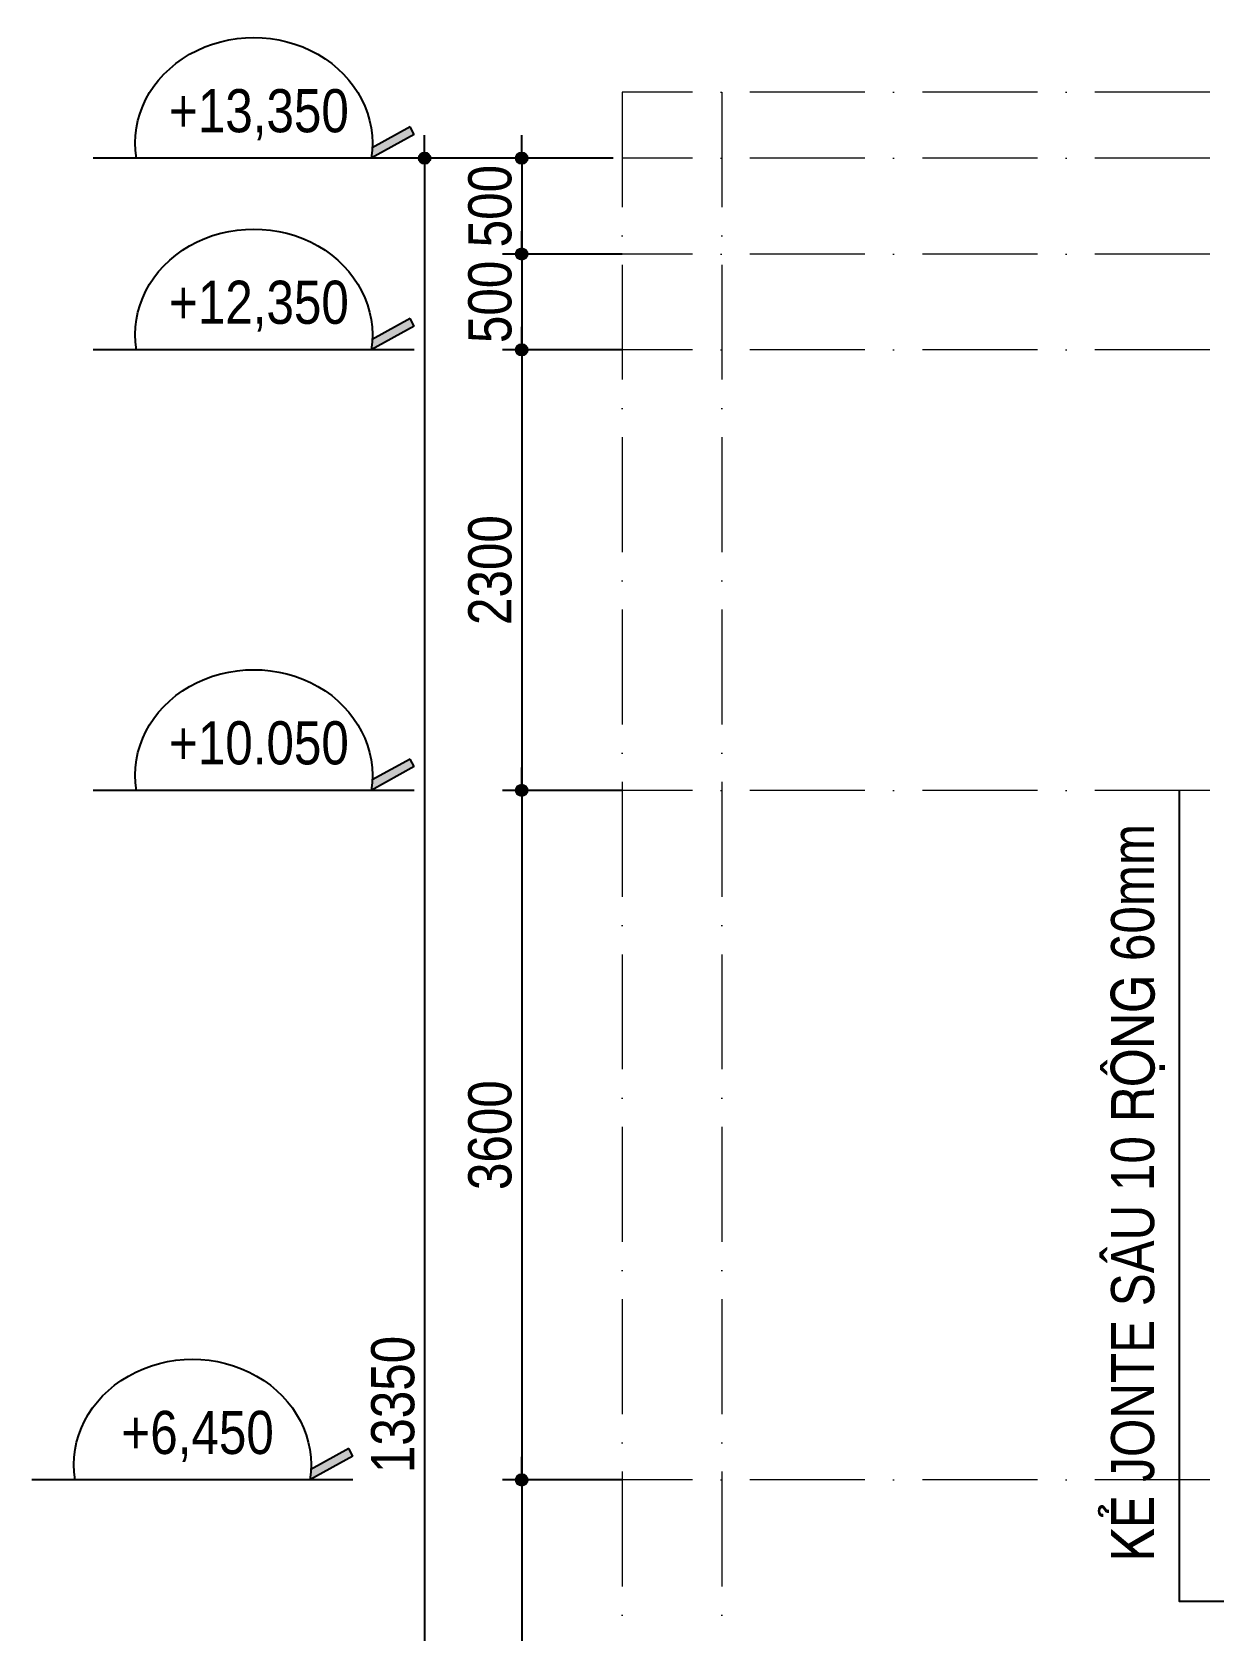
# Model space of a CAD drawing. Extents: x -1107188 to -523840, y 39692 to 514392.
# Drawn here: x -1055824 to -1049659, y 415818 to 424161 of the extents above; entities that cross this region are included whole.
import ezdxf
from ezdxf.enums import TextEntityAlignment as Align

# ---------------------------------------------------------------- set-up
doc = ezdxf.new("R2010")
doc.units = 0
doc.linetypes.add('ACAD_ISO10W100', pattern=[18, 12, -3, 0, -3])
doc.layers.get('DEFPOINTS').update_dxf_attribs({"linetype": 'CONTINUOUS'})
for name, color, linetype in [('DIM', 1, 'CONTINUOUS'), ('TAGS', 60, 'CONTINUOUS'), ('TEXT', 7, 'CONTINUOUS')]:
    doc.layers.add(name, color=color, linetype=linetype)
doc.layers.add('TRUC', color=24, linetype='CONTINUOUS', lineweight=0)
doc.styles.add('1', font='', dxfattribs={"height": 250})
doc.styles.add('HEL-CONDENSE', font='')
doc.styles.get("Standard").update_dxf_attribs({"font": ''})
doc.styles.add('VNI-HELVE-CONDENSEN', font='')
doc.styles.get('1').set_extended_font_data('VNI-Helve-Condense')
doc.styles.get('HEL-CONDENSE').set_extended_font_data('VNI-Helve-Condense')
doc.styles.get('Standard').set_extended_font_data('VNI-Helve-Condense')
doc.styles.get('VNI-HELVE-CONDENSEN').set_extended_font_data('VNI-Helve-Condense')
doc.dimstyles.get("Standard").update_dxf_attribs({"dimtxt": 0.18, "dimasz": 0.18, "dimexe": 0.18, "dimexo": 0.0625, "dimgap": 0.09, "dimtad": 0, "dimtih": 1, "dimtoh": 1, "dimdec": 4, "dimzin": 0, "dimdsep": 46, "dimtxsty": 'Standard', "dimcen": 0.09, "dimadec": 0, "dimazin": 0, "dimtfac": 1, "dimtdec": 4, "dimtofl": 0, "dimtmove": 0, "dimatfit": 3, "dimfxl": 1, "dimtolj": 1, "dimtzin": 0, "dimarcsym": 0})

# ---------------------------------------------------------------- blocks, each defined once
blk = doc.blocks.new('D50')
at = {"layer": 'DIM'}
blk.add_hatch(color=256, dxfattribs=at).paths.add_polyline_path([(25, 0, 1), (-25, 0, 1)])
blk.add_line((25, 0), (100, 0), dxfattribs=at)
blk.add_circle((0, 0), 25, dxfattribs=at)
blk = doc.blocks.new('*D900')
at = {"layer": 'DEFPOINTS', "color": 0, "transparency": 16777216}
for p in [(-1052743.1, 423001.6), (-1053267.5, 422501.6), (-1052743.1, 422501.6)]:
    blk.add_point(p, dxfattribs=at)
at = {"layer": 'DIM', "color": 1, "lineweight": -2, "transparency": 16777216}
for p, q in [((-1052743.1, 423001.6), (-1053367.5, 423001.6)), ((-1053267.5, 423000.4), (-1053267.5, 422502.8)), ((-1052743.1, 422501.6), (-1053367.5, 422501.6))]:
    blk.add_line(p, q, dxfattribs=at)
at = {"layer": 'DIM', "color": 1, "lineweight": -2, "transparency": 16777216, "xscale": 1.199999999999999, "yscale": 1.199999999999999, "zscale": 1.199999999999999}
for p, rotation in [((-1053267.5, 423001.6), 90), ((-1053267.5, 422501.6), 270)]:
    blk.add_blockref('D50', p, dxfattribs=dict(at, rotation=rotation))
at = {"layer": 'DIM', "color": 7, "transparency": 16777216, "insert": (-1053432.4, 422751.6), "char_height": 225, "attachment_point": 5, "rotation": 90, "style": 'HEL-CONDENSE'}
blk.add_mtext('\\A1;500', dxfattribs=at)
blk = doc.blocks.new('*D901')
at = {"layer": 'DEFPOINTS', "color": 0, "transparency": 16777216}
for p in [(-1052743.1, 422501.6), (-1053267.5, 420201.6), (-1052743.1, 420201.6)]:
    blk.add_point(p, dxfattribs=at)
at = {"layer": 'DIM', "color": 1, "lineweight": -2, "transparency": 16777216}
for p, q in [((-1052743.1, 422501.6), (-1053367.5, 422501.6)), ((-1053267.5, 422500.4), (-1053267.5, 420202.8)), ((-1052743.1, 420201.6), (-1053367.5, 420201.6))]:
    blk.add_line(p, q, dxfattribs=at)
at = {"layer": 'DIM', "color": 1, "lineweight": -2, "transparency": 16777216, "xscale": 1.199999999999999, "yscale": 1.199999999999999, "zscale": 1.199999999999999}
for p, rotation in [((-1053267.5, 422501.6), 90), ((-1053267.5, 420201.6), 270)]:
    blk.add_blockref('D50', p, dxfattribs=dict(at, rotation=rotation))
at = {"layer": 'DIM', "color": 7, "transparency": 16777216, "insert": (-1053432.4, 421351.6), "char_height": 225, "attachment_point": 5, "rotation": 90, "style": 'HEL-CONDENSE'}
blk.add_mtext('\\A1;2300', dxfattribs=at)
blk = doc.blocks.new('*D902')
at = {"layer": 'DEFPOINTS', "color": 0, "transparency": 16777216}
for p in [(-1052743.1, 420201.6), (-1053267.5, 416601.6), (-1052743.1, 416601.6)]:
    blk.add_point(p, dxfattribs=at)
at = {"layer": 'DIM', "color": 1, "lineweight": -2, "transparency": 16777216}
for p, q in [((-1052743.1, 420201.6), (-1053367.5, 420201.6)), ((-1053267.5, 420200.4), (-1053267.5, 416602.8)), ((-1052743.1, 416601.6), (-1053367.5, 416601.6))]:
    blk.add_line(p, q, dxfattribs=at)
at = {"layer": 'DIM', "color": 1, "lineweight": -2, "transparency": 16777216, "xscale": 1.199999999999999, "yscale": 1.199999999999999, "zscale": 1.199999999999999}
for p, rotation in [((-1053267.5, 420201.6), 90), ((-1053267.5, 416601.6), 270)]:
    blk.add_blockref('D50', p, dxfattribs=dict(at, rotation=rotation))
at = {"layer": 'DIM', "color": 7, "transparency": 16777216, "insert": (-1053432.4, 418401.6), "char_height": 225, "attachment_point": 5, "rotation": 90, "style": 'HEL-CONDENSE'}
blk.add_mtext('\\A1;3600', dxfattribs=at)
blk = doc.blocks.new('*D903')
at = {"layer": 'DEFPOINTS', "color": 0, "transparency": 16777216}
for p in [(-1052743.1, 416601.6), (-1053267.5, 413001.6), (-1052743.1, 413001.6)]:
    blk.add_point(p, dxfattribs=at)
at = {"layer": 'DIM', "color": 1, "lineweight": -2, "transparency": 16777216}
for p, q in [((-1052743.1, 416601.6), (-1053367.5, 416601.6)), ((-1053267.5, 416600.4), (-1053267.5, 413002.8)), ((-1052743.1, 413001.6), (-1053367.5, 413001.6))]:
    blk.add_line(p, q, dxfattribs=at)
at = {"layer": 'DIM', "color": 1, "lineweight": -2, "transparency": 16777216, "xscale": 1.199999999999999, "yscale": 1.199999999999999, "zscale": 1.199999999999999}
for p, rotation in [((-1053267.5, 416601.6), 90), ((-1053267.5, 413001.6), 270)]:
    blk.add_blockref('D50', p, dxfattribs=dict(at, rotation=rotation))
at = {"layer": 'DIM', "color": 7, "transparency": 16777216, "insert": (-1053432.4, 414801.6), "char_height": 225, "attachment_point": 5, "rotation": 90, "style": 'HEL-CONDENSE'}
blk.add_mtext('\\A1;3600', dxfattribs=at)
blk = doc.blocks.new('*D906')
at = {"layer": 'DEFPOINTS', "color": 0, "transparency": 16777216}
for p in [(-1053367.5, 423501.6), (-1053774.5, 410151.6), (-1053367.5, 410151.6)]:
    blk.add_point(p, dxfattribs=at)
at = {"layer": 'DIM', "color": 1, "lineweight": -2, "transparency": 16777216}
for p, q in [((-1053367.5, 423501.6), (-1053874.5, 423501.6)), ((-1053774.5, 423500.4), (-1053774.5, 410152.8)), ((-1053367.5, 410151.6), (-1053874.5, 410151.6))]:
    blk.add_line(p, q, dxfattribs=at)
at = {"layer": 'DIM', "color": 1, "lineweight": -2, "transparency": 16777216, "xscale": 1.199999999999999, "yscale": 1.199999999999999, "zscale": 1.199999999999999}
for p, rotation in [((-1053774.5, 423501.6), 90), ((-1053774.5, 410151.6), 270)]:
    blk.add_blockref('D50', p, dxfattribs=dict(at, rotation=rotation))
at = {"layer": 'DIM', "color": 7, "transparency": 16777216, "insert": (-1053939.4, 416995.5), "char_height": 225, "attachment_point": 5, "rotation": 90, "style": 'HEL-CONDENSE'}
blk.add_mtext('\\A1;13350', dxfattribs=at)
blk = doc.blocks.new('CAODO')
at = {"layer": 'TAGS', "linetype": 'Continuous'}
h = blk.add_hatch(color=256, dxfattribs=at)
edge = h.paths.add_edge_path()
edge.add_line((-906.9, 181.5), (-931, 137.7))
edge.add_line((-931, 137.7), (-681, 0))
edge.add_ellipse((0, 87.1), major_axis=(688, 0), ratio=0.890858, start_angle=182.47792, end_angle=188.16658, ccw=False)
edge.add_line((-687.4, 60.6), (-906.9, 181.5))
for p, q in [((-931, 137.7), (-906.9, 181.5)), ((-931, 137.7), (-681, 0)), ((-906.9, 181.5), (-687.4, 60.6)), ((-931, 0), (931, 0))]:
    blk.add_line(p, q, dxfattribs=at)
blk.add_ellipse((0, 87.1), major_axis=(688, 0), ratio=0.890858, start_param=-0.142534, end_param=3.284126, dxfattribs=at)
at = {"layer": 'TAGS', "linetype": 'Continuous', "style": 'VNI-HELVE-CONDENSEN'}
blk.add_attdef('0.000', text='', height=250, dxfattribs=at).set_placement((0.2, 232.3), align=Align.MIDDLE_CENTER)
blk = doc.blocks.new('*D924')
at = {"layer": 'DEFPOINTS', "color": 0, "transparency": 16777216}
for p in [(-1052790.1, 423501.6), (-1053267.5, 423001.6), (-1052790.1, 423001.6)]:
    blk.add_point(p, dxfattribs=at)
at = {"layer": 'DIM', "color": 1, "lineweight": -2, "transparency": 16777216}
for p, q in [((-1052790.1, 423501.6), (-1053367.5, 423501.6)), ((-1053267.5, 423500.4), (-1053267.5, 423002.8)), ((-1052790.1, 423001.6), (-1053367.5, 423001.6))]:
    blk.add_line(p, q, dxfattribs=at)
at = {"layer": 'DIM', "color": 1, "lineweight": -2, "transparency": 16777216, "xscale": 1.199999999999999, "yscale": 1.199999999999999, "zscale": 1.199999999999999}
for p, rotation in [((-1053267.5, 423501.6), 90), ((-1053267.5, 423001.6), 270)]:
    blk.add_blockref('D50', p, dxfattribs=dict(at, rotation=rotation))
at = {"layer": 'DIM', "color": 7, "transparency": 16777216, "insert": (-1053432.4, 423251.6), "char_height": 225, "attachment_point": 5, "rotation": 90, "style": 'HEL-CONDENSE'}
blk.add_mtext('\\A1;500', dxfattribs=at)

msp = doc.modelspace()

# ---------------------------------------------------------------- linework, layer by layer
at = {"layer": 'TEXT'}
msp.add_line((-1049836.254, 415969.069), (-1046923.323, 415969.069), dxfattribs=at)
msp.add_lwpolyline([(-1049836.254, 420201.638), (-1049836.254, 415969.069), (-1049836.254, 415969.069)], dxfattribs=at)
at = {"layer": 'TRUC', "linetype": 'ACAD_ISO10W100', "ltscale": 50}
for p, q in [((-1052223.323, 423845.819), (-1052223.323, 409588.761)), ((-1031673.724, 423501.638), (-1052743.068, 423501.638)), ((-1031673.724, 423001.638), (-1052743.068, 423001.638)), ((-1031673.724, 422501.638), (-1052743.068, 422501.638)), ((-1031673.724, 420201.638), (-1052743.068, 420201.638)), ((-1031673.724, 416601.638), (-1052743.068, 416601.638))]:
    msp.add_line(p, q, dxfattribs=at)
msp.add_lwpolyline([(-1031673.724, 423845.819), (-1052743.068, 423845.819), (-1052743.068, 409588.761), (-1031673.724, 409588.761)], close=True, dxfattribs=at)

# ---------------------------------------------------------------- block references
at = {"layer": 'TAGS', "linetype": 'Continuous'}
ref = msp.add_blockref('CAODO', (-1054666.235, 423501.638), dxfattribs=dict(at, xscale=-0.9000000001396984, yscale=0.9000000001396984, zscale=0.9))
ref.add_attrib('0.000', '+13,350', dxfattribs={"color": 7, "linetype": 'Continuous', "height": 225, "style": 'VNI-HELVE-CONDENSEN'}).set_placement((-1054639.402, 423749.736), align=Align.MIDDLE_CENTER)
ref = msp.add_blockref('CAODO', (-1054666.235, 422501.638), dxfattribs=dict(at, xscale=-0.9000000001396984, yscale=0.9000000001396984, zscale=0.9))
ref.add_attrib('0.000', '+12,350', dxfattribs={"color": 7, "linetype": 'Continuous', "height": 225, "style": 'VNI-HELVE-CONDENSEN'}).set_placement((-1054639.402, 422749.736), align=Align.MIDDLE_CENTER)
ref = msp.add_blockref('CAODO', (-1054666.235, 420201.638), dxfattribs=dict(at, xscale=-0.9000000001396984, yscale=0.9000000001396984, zscale=0.9))
ref.add_attrib('0.000', '+10.050', dxfattribs={"color": 7, "linetype": 'Continuous', "height": 225, "style": 'VNI-HELVE-CONDENSEN'}).set_placement((-1054639.402, 420449.736), align=Align.MIDDLE_CENTER)
ref = msp.add_blockref('CAODO', (-1054986.235, 416601.638), dxfattribs=dict(at, xscale=-0.9000000001396984, yscale=0.9000000001396984, zscale=0.9))
ref.add_attrib('0.000', '+6,450', dxfattribs={"color": 7, "linetype": 'Continuous', "height": 225, "style": 'VNI-HELVE-CONDENSEN'}).set_placement((-1054959.402, 416849.736), align=Align.MIDDLE_CENTER)

# ---------------------------------------------------------------- texts
at = {"layer": 'TEXT', "insert": (-1050190.925, 418066.254), "char_height": 225, "attachment_point": 2, "rotation": 90, "style": '1'}
msp.add_mtext(' KEÛ JONTE SAÂU 10 ROÄNG 60mm', dxfattribs=at)

# ---------------------------------------------------------------- dimensions: what is measured, and where the dimension line sits
at = {"layer": 'DIM'}
for base, p1, p2, picture, middle in [((-1053774.511, 410151.638), (-1053367.545, 423501.638), (-1053367.545, 410151.638), '*D906', (-1053774.511, 416995.49)), ((-1053267.545, 423001.638), (-1052790.088, 423501.638), (-1052790.088, 423001.638), '*D924', (-1053267.545, 423251.638)), ((-1053267.545, 422501.638), (-1052743.068, 423001.638), (-1052743.068, 422501.638), '*D900', (-1053267.545, 422751.638))]:
    dim = msp.add_linear_dim(base=base, p1=p1, p2=p2, angle=90, dimstyle='Standard', override={"dimtxt": 225, "dimasz": 1.2, "dimexe": 100, "dimexo": 0, "dimgap": 50, "dimtad": 1, "dimtih": 0, "dimtoh": 0, "dimdec": 2, "dimzin": 13, "dimtxsty": 'HEL-CONDENSE', "dimblk": 'D50', "dimcen": 0, "dimclrd": 1, "dimclre": 1, "dimclrt": 7, "dimtdec": 2, "dimtofl": 1, "dimldrblk": 'D50', "dimtzin": 13}, dxfattribs=at)
    dim.commit()
    dim.dimension.update_dxf_attribs({"geometry": picture, "text_midpoint": middle, "dimtype": 160})
for base, p1, p2, picture, middle in [((-1053267.545, 420201.638), (-1052743.068, 422501.638), (-1052743.068, 420201.638), '*D901', (-1053432.445, 421351.638)), ((-1053267.545, 416601.638), (-1052743.068, 420201.638), (-1052743.068, 416601.638), '*D902', (-1053432.445, 418401.638)), ((-1053267.545, 413001.638), (-1052743.068, 416601.638), (-1052743.068, 413001.638), '*D903', (-1053432.445, 414801.638))]:
    dim = msp.add_linear_dim(base=base, p1=p1, p2=p2, angle=90, dimstyle='Standard', override={"dimtxt": 225, "dimasz": 1.2, "dimexe": 100, "dimexo": 0, "dimgap": 50, "dimtad": 1, "dimtih": 0, "dimtoh": 0, "dimdec": 2, "dimzin": 13, "dimtxsty": 'HEL-CONDENSE', "dimblk": 'D50', "dimcen": 0, "dimclrd": 1, "dimclre": 1, "dimclrt": 7, "dimtdec": 2, "dimtofl": 1, "dimtmove": 1, "dimldrblk": 'D50', "dimtzin": 13}, dxfattribs=at)
    dim.commit()
    dim.dimension.update_dxf_attribs({"geometry": picture, "text_midpoint": middle})

doc.saveas('drawing.dxf')
